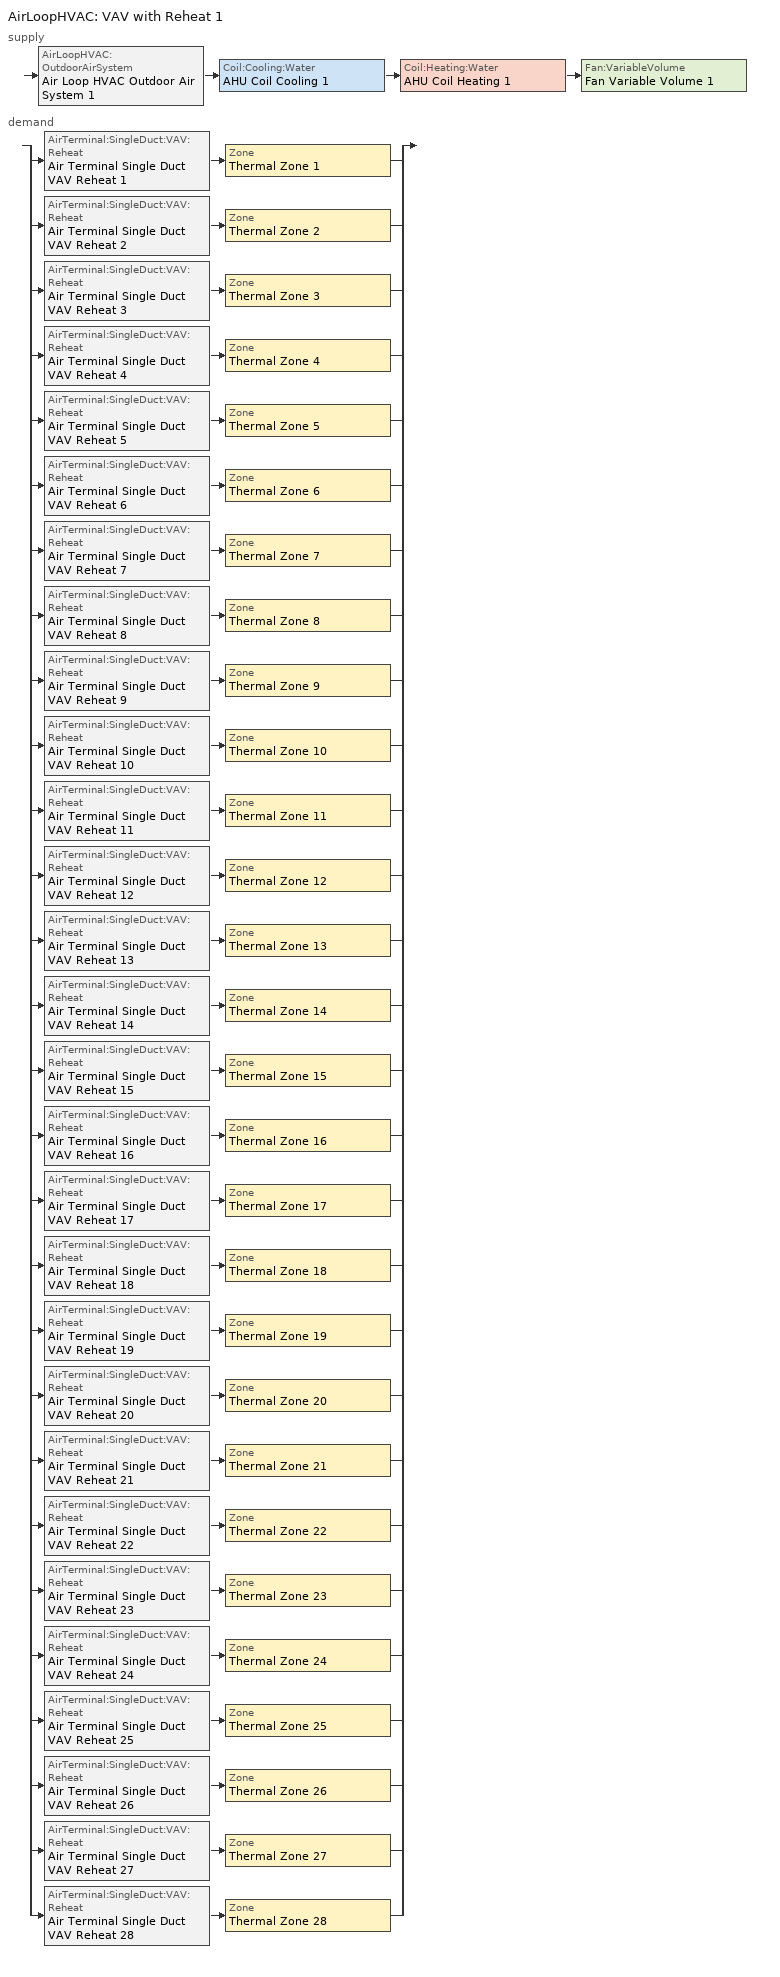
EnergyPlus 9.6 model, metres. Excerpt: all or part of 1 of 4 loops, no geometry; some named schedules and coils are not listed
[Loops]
AirLoopHVAC 'VAV with Reheat 1'
 supply: AirLoopHVAC:OutdoorAirSystem 'Air Loop HVAC Outdoor Air System 1' > Coil:Cooling:Water 'AHU Coil Cooling 1' > Coil:Heating:Water 'AHU Coil Heating 1' > Fan:VariableVolume 'Fan Variable Volume 1'
 demand: split
  | AirTerminal:SingleDuct:VAV:Reheat 'Air Terminal Single Duct VAV Reheat 1' > Zone 'Thermal Zone 1'
  | AirTerminal:SingleDuct:VAV:Reheat 'Air Terminal Single Duct VAV Reheat 2' > Zone 'Thermal Zone 2'
  | AirTerminal:SingleDuct:VAV:Reheat 'Air Terminal Single Duct VAV Reheat 3' > Zone 'Thermal Zone 3'
  | AirTerminal:SingleDuct:VAV:Reheat 'Air Terminal Single Duct VAV Reheat 4' > Zone 'Thermal Zone 4'
  | AirTerminal:SingleDuct:VAV:Reheat 'Air Terminal Single Duct VAV Reheat 5' > Zone 'Thermal Zone 5'
  | AirTerminal:SingleDuct:VAV:Reheat 'Air Terminal Single Duct VAV Reheat 6' > Zone 'Thermal Zone 6'
  | AirTerminal:SingleDuct:VAV:Reheat 'Air Terminal Single Duct VAV Reheat 7' > Zone 'Thermal Zone 7'
  | AirTerminal:SingleDuct:VAV:Reheat 'Air Terminal Single Duct VAV Reheat 8' > Zone 'Thermal Zone 8'
  | AirTerminal:SingleDuct:VAV:Reheat 'Air Terminal Single Duct VAV Reheat 9' > Zone 'Thermal Zone 9'
  | AirTerminal:SingleDuct:VAV:Reheat 'Air Terminal Single Duct VAV Reheat 10' > Zone 'Thermal Zone 10'
  | AirTerminal:SingleDuct:VAV:Reheat 'Air Terminal Single Duct VAV Reheat 11' > Zone 'Thermal Zone 11'
  | AirTerminal:SingleDuct:VAV:Reheat 'Air Terminal Single Duct VAV Reheat 12' > Zone 'Thermal Zone 12'
  | AirTerminal:SingleDuct:VAV:Reheat 'Air Terminal Single Duct VAV Reheat 13' > Zone 'Thermal Zone 13'
  | AirTerminal:SingleDuct:VAV:Reheat 'Air Terminal Single Duct VAV Reheat 14' > Zone 'Thermal Zone 14'
  | AirTerminal:SingleDuct:VAV:Reheat 'Air Terminal Single Duct VAV Reheat 15' > Zone 'Thermal Zone 15'
  | AirTerminal:SingleDuct:VAV:Reheat 'Air Terminal Single Duct VAV Reheat 16' > Zone 'Thermal Zone 16'
  | AirTerminal:SingleDuct:VAV:Reheat 'Air Terminal Single Duct VAV Reheat 17' > Zone 'Thermal Zone 17'
  | AirTerminal:SingleDuct:VAV:Reheat 'Air Terminal Single Duct VAV Reheat 18' > Zone 'Thermal Zone 18'
  | AirTerminal:SingleDuct:VAV:Reheat 'Air Terminal Single Duct VAV Reheat 19' > Zone 'Thermal Zone 19'
  | AirTerminal:SingleDuct:VAV:Reheat 'Air Terminal Single Duct VAV Reheat 20' > Zone 'Thermal Zone 20'
  | AirTerminal:SingleDuct:VAV:Reheat 'Air Terminal Single Duct VAV Reheat 21' > Zone 'Thermal Zone 21'
  | AirTerminal:SingleDuct:VAV:Reheat 'Air Terminal Single Duct VAV Reheat 22' > Zone 'Thermal Zone 22'
  | AirTerminal:SingleDuct:VAV:Reheat 'Air Terminal Single Duct VAV Reheat 23' > Zone 'Thermal Zone 23'
  | AirTerminal:SingleDuct:VAV:Reheat 'Air Terminal Single Duct VAV Reheat 24' > Zone 'Thermal Zone 24'
  | AirTerminal:SingleDuct:VAV:Reheat 'Air Terminal Single Duct VAV Reheat 25' > Zone 'Thermal Zone 25'
  | AirTerminal:SingleDuct:VAV:Reheat 'Air Terminal Single Duct VAV Reheat 26' > Zone 'Thermal Zone 26'
  | AirTerminal:SingleDuct:VAV:Reheat 'Air Terminal Single Duct VAV Reheat 27' > Zone 'Thermal Zone 27'
  | AirTerminal:SingleDuct:VAV:Reheat 'Air Terminal Single Duct VAV Reheat 28' > Zone 'Thermal Zone 28'
[Controller:MechanicalVentilation]
Controller Mechanical Ventilation 1: Availability Schedule=Always On Discrete; Demand Controlled Ventilation=No; System Outdoor Air Method=ZoneSum; Zone or ZoneList Name 1=Thermal Zone 1; Design Specification Outdoor Air Object Name 1=Ventilation 1; Zone or ZoneList Name 2=Thermal Zone 2; Design Specification Outdoor Air Object Name 2=Ventilation 2; Zone or ZoneList Name 3=Thermal Zone 3; Design Specification Outdoor Air Object Name 3=Ventilation 3; Zone or ZoneList Name 4=Thermal Zone 4; Design Specification Outdoor Air Object Name 4=Ventilation 4; Zone or ZoneList Name 5=Thermal Zone 5; Design Specification Outdoor Air Object Name 5=Ventilation 5; Zone or ZoneList Name 6=Thermal Zone 6; Design Specification Outdoor Air Object Name 6=Ventilation 6; Zone or ZoneList Name 7=Thermal Zone 7; Design Specification Outdoor Air Object Name 7=Ventilation 7; Zone or ZoneList Name 8=Thermal Zone 8; Design Specification Outdoor Air Object Name 8=Ventilation 8; Zone or ZoneList Name 9=Thermal Zone 9; Design Specification Outdoor Air Object Name 9=Ventilation 9; Zone or ZoneList Name 10=Thermal Zone 10; Design Specification Outdoor Air Object Name 10=Ventilation 10; Zone or ZoneList Name 11=Thermal Zone 11; Design Specification Outdoor Air Object Name 11=Ventilation 11; Zone or ZoneList Name 12=Thermal Zone 12; Design Specification Outdoor Air Object Name 12=Ventilation 12; Zone or ZoneList Name 13=Thermal Zone 13; Design Specification Outdoor Air Object Name 13=Ventilation 13; Zone or ZoneList Name 14=Thermal Zone 14; Design Specification Outdoor Air Object Name 14=Ventilation 14; Zone or ZoneList Name 15=Thermal Zone 15; Design Specification Outdoor Air Object Name 15=Ventilation 15; Zone or ZoneList Name 16=Thermal Zone 16; Design Specification Outdoor Air Object Name 16=Ventilation 16; Zone or ZoneList Name 17=Thermal Zone 17; Design Specification Outdoor Air Object Name 17=Ventilation 17; Zone or ZoneList Name 18=Thermal Zone 18; Design Specification Outdoor Air Object Name 18=Ventilation 18; Zone or ZoneList Name 19=Thermal Zone 19; Design Specification Outdoor Air Object Name 19=Ventilation 19; Zone or ZoneList Name 20=Thermal Zone 20; Design Specification Outdoor Air Object Name 20=Ventilation 20; Zone or ZoneList Name 21=Thermal Zone 21; Design Specification Outdoor Air Object Name 21=Ventilation 21; Zone or ZoneList Name 22=Thermal Zone 22; Design Specification Outdoor Air Object Name 22=Ventilation 22; Zone or ZoneList Name 23=Thermal Zone 23; Design Specification Outdoor Air Object Name 23=Ventilation 23; Zone or ZoneList Name 24=Thermal Zone 24; Design Specification Outdoor Air Object Name 24=Ventilation 24; Zone or ZoneList Name 25=Thermal Zone 25; Design Specification Outdoor Air Object Name 25=Ventilation 25; Zone or ZoneList Name 26=Thermal Zone 26; Design Specification Outdoor Air Object Name 26=Ventilation 26; Zone or ZoneList Name 27=Thermal Zone 27; Design Specification Outdoor Air Object Name 27=Ventilation 27; Zone or ZoneList Name 28=Thermal Zone 28; Design Specification Outdoor Air Object Name 28=Ventilation 28
[AirLoopHVAC]
VAV with Reheat 1: Design Supply Air Flow Rate m3/s=AutoSize; Design Return Air Flow Fraction of Supply Air Flow=1
[Sizing:System]
VAV with Reheat 1: Type of Load to Size On=Sensible; Design Outdoor Air Flow Rate m3/s=Autosize; Central Heating Maximum System Air Flow Ratio=0.3; Preheat Design Temperature C=7; Preheat Design Humidity Ratio kgWater/kgDryAir=0.008; Precool Design Temperature C=12.8; Precool Design Humidity Ratio kgWater/kgDryAir=0.008; Central Cooling Design Supply Air Temperature C=13; Central Heating Design Supply Air Temperature C=13; Type of Zone Sum to Use=NonCoincident; 100% Outdoor Air in Cooling=Yes; 100% Outdoor Air in Heating=Yes; Central Cooling Design Supply Air Humidity Ratio kgWater/kgDryAir=0.0085; Central Heating Design Supply Air Humidity Ratio kgWater/kgDryAir=0.008; Cooling Supply Air Flow Rate Method=DesignDay; Cooling Supply Air Flow Rate m3/s=0; Cooling Supply Air Flow Rate Per Floor Area m3/s-m2=0.00996765; Cooling Fraction of Autosized Cooling Supply Air Flow Rate=1; Cooling Supply Air Flow Rate Per Unit Cooling Capacity m3/s-W=3.94755e-05; Heating Supply Air Flow Rate Method=DesignDay; Heating Supply Air Flow Rate m3/s=0; Heating Supply Air Flow Rate Per Floor Area m3/s-m2=0.00996765; Heating Fraction of Autosized Heating Supply Air Flow Rate=1; Heating Fraction of Autosized Cooling Supply Air Flow Rate=1; Heating Supply Air Flow Rate Per Unit Heating Capacity m3/s-W=3.15882e-05; System Outdoor Air Method=ZoneSum; Zone Maximum Outdoor Air Fraction dimensionless=1; Cooling Design Capacity Method=CoolingDesignCapacity; Cooling Design Capacity W=Autosize; Cooling Design Capacity Per Floor Area W/m2=234.7; Fraction of Autosized Cooling Design Capacity=1; Heating Design Capacity Method=HeatingDesignCapacity; Heating Design Capacity W=Autosize; Heating Design Capacity Per Floor Area W/m2=157; Fraction of Autosized Heating Design Capacity=1; Central Cooling Capacity Control Method=OnOff; Occupant Diversity=Autosize
[Controller:WaterCoil] Control Variable=Temperature; Actuator Variable=Flow; Controller Convergence Tolerance deltaC=Autosize; Maximum Actuated Flow m3/s=Autosize; Minimum Actuated Flow m3/s=0
Name | Action
Controller Water Coil Cooling 1 | Reverse
Controller Water Coil Heating 1 | Normal
[Controller:OutdoorAir]
Controller Outdoor Air 1: Minimum Outdoor Air Flow Rate m3/s=0; Maximum Outdoor Air Flow Rate m3/s=Autosize; Economizer Control Type=DifferentialEnthalpy; Economizer Control Action Type=ModulateFlow; Economizer Maximum Limit Dry-Bulb Temperature C=28; Economizer Maximum Limit Enthalpy J/kg=64000; Economizer Minimum Limit Dry-Bulb Temperature C=-100; Lockout Type=NoLockout; Minimum Limit Type=FixedMinimum; Mechanical Ventilation Controller=Controller Mechanical Ventilation 1; High Humidity Control=No; Control High Indoor Humidity Based on Outdoor Humidity Ratio=Yes; Heat Recovery Bypass Control Type=BypassWhenWithinEconomizerLimits
[SetpointManager:MixedAir] Control Variable=Temperature
Name | Setpoint Node or NodeList
Node Air Deck Mixed 1 OS Default SPM | Node Air Deck Mixed 1
Node Air Deck Cooling 1 OS Default SPM | Node Air Deck Cooling 1
Node Air Deck Heating 1 OS Default SPM | Node Air Deck Heating 1
[Coil:Cooling:Water]
AHU Coil Cooling 1: Availability Schedule=Always On Discrete; Design Water Flow Rate m3/s=Autosize; Design Air Flow Rate m3/s=Autosize; Design Inlet Water Temperature C=Autosize; Design Inlet Air Temperature C=Autosize; Design Outlet Air Temperature C=Autosize; Design Inlet Air Humidity Ratio kgWater/kgDryAir=Autosize; Design Outlet Air Humidity Ratio kgWater/kgDryAir=Autosize; Type of Analysis=SimpleAnalysis; Heat Exchanger Configuration=CrossFlow
[Coil:Heating:Water]
AHU Coil Heating 1: Availability Schedule=Always On Discrete; U-Factor Times Area Value W/K=Autosize; Maximum Water Flow Rate m3/s=Autosize; Performance Input Method=UFactorTimesAreaAndDesignWaterFlowRate; Rated Capacity W=Autosize; Rated Inlet Water Temperature C=82.2; Rated Inlet Air Temperature C=16.6; Rated Outlet Water Temperature C=71.1; Rated Outlet Air Temperature C=32.2; Rated Ratio for Air and Water Convection=0.5
[Fan:VariableVolume]
Fan Variable Volume 1: Availability Schedule=Always On Discrete; Fan Total Efficiency=0.75; Pressure Rise Pa=900; Maximum Flow Rate m3/s=Autosize; Fan Power Minimum Flow Rate Input Method=FixedFlowRate; Fan Power Minimum Flow Fraction=0; Fan Power Minimum Air Flow Rate m3/s=0; Motor Efficiency=0.93; Motor In Airstream Fraction=1; Fan Power Coefficient 1=0.0407599; Fan Power Coefficient 2=0.088045; Fan Power Coefficient 3=-0.0729261; Fan Power Coefficient 4=0.94374; Fan Power Coefficient 5=0
[SetpointManager:Scheduled]
Setpoint Manager Scheduled Air Duck 1: Control Variable=Temperature; Schedule=Deck_Temperature 1; Setpoint Node or NodeList=Node Air Deck Supply 1
[ZoneControl:Thermostat] Temperature Difference Between Cutout And Setpoint deltaC=0
Name | Zone or ZoneList | Control Type Schedule | Control 1
Thermal Zone 1 Thermostat | Thermal Zone 1 | Thermal Zone 1 Thermostat Schedule | Thermostat Setpoint Dual Setpoint 1
Thermal Zone 2 Thermostat | Thermal Zone 2 | Thermal Zone 2 Thermostat Schedule | Thermostat Setpoint Dual Setpoint 2
Thermal Zone 3 Thermostat | Thermal Zone 3 | Thermal Zone 3 Thermostat Schedule | Thermostat Setpoint Dual Setpoint 3
Thermal Zone 4 Thermostat | Thermal Zone 4 | Thermal Zone 4 Thermostat Schedule | Thermostat Setpoint Dual Setpoint 4
Thermal Zone 5 Thermostat | Thermal Zone 5 | Thermal Zone 5 Thermostat Schedule | Thermostat Setpoint Dual Setpoint 5
Thermal Zone 6 Thermostat | Thermal Zone 6 | Thermal Zone 6 Thermostat Schedule | Thermostat Setpoint Dual Setpoint 6
Thermal Zone 7 Thermostat | Thermal Zone 7 | Thermal Zone 7 Thermostat Schedule | Thermostat Setpoint Dual Setpoint 7
Thermal Zone 8 Thermostat | Thermal Zone 8 | Thermal Zone 8 Thermostat Schedule | Thermostat Setpoint Dual Setpoint 8
Thermal Zone 9 Thermostat | Thermal Zone 9 | Thermal Zone 9 Thermostat Schedule | Thermostat Setpoint Dual Setpoint 9
Thermal Zone 10 Thermostat | Thermal Zone 10 | Thermal Zone 10 Thermostat Schedule | Thermostat Setpoint Dual Setpoint 10
Thermal Zone 11 Thermostat | Thermal Zone 11 | Thermal Zone 11 Thermostat Schedule | Thermostat Setpoint Dual Setpoint 11
Thermal Zone 12 Thermostat | Thermal Zone 12 | Thermal Zone 12 Thermostat Schedule | Thermostat Setpoint Dual Setpoint 12
Thermal Zone 13 Thermostat | Thermal Zone 13 | Thermal Zone 13 Thermostat Schedule | Thermostat Setpoint Dual Setpoint 13
Thermal Zone 14 Thermostat | Thermal Zone 14 | Thermal Zone 14 Thermostat Schedule | Thermostat Setpoint Dual Setpoint 14
Thermal Zone 15 Thermostat | Thermal Zone 15 | Thermal Zone 15 Thermostat Schedule | Thermostat Setpoint Dual Setpoint 15
Thermal Zone 16 Thermostat | Thermal Zone 16 | Thermal Zone 16 Thermostat Schedule | Thermostat Setpoint Dual Setpoint 16
Thermal Zone 17 Thermostat | Thermal Zone 17 | Thermal Zone 17 Thermostat Schedule | Thermostat Setpoint Dual Setpoint 17
Thermal Zone 18 Thermostat | Thermal Zone 18 | Thermal Zone 18 Thermostat Schedule | Thermostat Setpoint Dual Setpoint 18
Thermal Zone 19 Thermostat | Thermal Zone 19 | Thermal Zone 19 Thermostat Schedule | Thermostat Setpoint Dual Setpoint 19
Thermal Zone 20 Thermostat | Thermal Zone 20 | Thermal Zone 20 Thermostat Schedule | Thermostat Setpoint Dual Setpoint 20
Thermal Zone 21 Thermostat | Thermal Zone 21 | Thermal Zone 21 Thermostat Schedule | Thermostat Setpoint Dual Setpoint 21
Thermal Zone 22 Thermostat | Thermal Zone 22 | Thermal Zone 22 Thermostat Schedule | Thermostat Setpoint Dual Setpoint 22
Thermal Zone 23 Thermostat | Thermal Zone 23 | Thermal Zone 23 Thermostat Schedule | Thermostat Setpoint Dual Setpoint 23
Thermal Zone 24 Thermostat | Thermal Zone 24 | Thermal Zone 24 Thermostat Schedule | Thermostat Setpoint Dual Setpoint 24
Thermal Zone 25 Thermostat | Thermal Zone 25 | Thermal Zone 25 Thermostat Schedule | Thermostat Setpoint Dual Setpoint 25
Thermal Zone 26 Thermostat | Thermal Zone 26 | Thermal Zone 26 Thermostat Schedule | Thermostat Setpoint Dual Setpoint 26
Thermal Zone 27 Thermostat | Thermal Zone 27 | Thermal Zone 27 Thermostat Schedule | Thermostat Setpoint Dual Setpoint 27
Thermal Zone 28 Thermostat | Thermal Zone 28 | Thermal Zone 28 Thermostat Schedule | Thermostat Setpoint Dual Setpoint 28
[ThermostatSetpoint:DualSetpoint]
Name | Heating Setpoint Temperature Schedule | Cooling Setpoint Temperature Schedule
Thermostat Setpoint Dual Setpoint 1 | HtgSetp 1 | ClgSetp 1
Thermostat Setpoint Dual Setpoint 2 | HtgSetp 2 | ClgSetp 2
Thermostat Setpoint Dual Setpoint 3 | HtgSetp 3 | ClgSetp 3
Thermostat Setpoint Dual Setpoint 4 | HtgSetp 4 | ClgSetp 4
Thermostat Setpoint Dual Setpoint 5 | HtgSetp 5 | ClgSetp 5
Thermostat Setpoint Dual Setpoint 6 | HtgSetp 6 | ClgSetp 6
Thermostat Setpoint Dual Setpoint 7 | HtgSetp 7 | ClgSetp 7
Thermostat Setpoint Dual Setpoint 8 | HtgSetp 8 | ClgSetp 8
Thermostat Setpoint Dual Setpoint 9 | HtgSetp 9 | ClgSetp 9
Thermostat Setpoint Dual Setpoint 10 | HtgSetp 10 | ClgSetp 10
Thermostat Setpoint Dual Setpoint 11 | HtgSetp 11 | ClgSetp 11
Thermostat Setpoint Dual Setpoint 12 | HtgSetp 12 | ClgSetp 12
Thermostat Setpoint Dual Setpoint 13 | HtgSetp 13 | ClgSetp 13
Thermostat Setpoint Dual Setpoint 14 | HtgSetp 14 | ClgSetp 14
Thermostat Setpoint Dual Setpoint 15 | HtgSetp 15 | ClgSetp 15
Thermostat Setpoint Dual Setpoint 16 | HtgSetp 16 | ClgSetp 16
Thermostat Setpoint Dual Setpoint 17 | HtgSetp 17 | ClgSetp 17
Thermostat Setpoint Dual Setpoint 18 | HtgSetp 18 | ClgSetp 18
Thermostat Setpoint Dual Setpoint 19 | HtgSetp 19 | ClgSetp 19
Thermostat Setpoint Dual Setpoint 20 | HtgSetp 20 | ClgSetp 20
Thermostat Setpoint Dual Setpoint 21 | HtgSetp 21 | ClgSetp 21
Thermostat Setpoint Dual Setpoint 22 | HtgSetp 22 | ClgSetp 22
Thermostat Setpoint Dual Setpoint 23 | HtgSetp 23 | ClgSetp 23
Thermostat Setpoint Dual Setpoint 24 | HtgSetp 24 | ClgSetp 24
Thermostat Setpoint Dual Setpoint 25 | HtgSetp 25 | ClgSetp 25
Thermostat Setpoint Dual Setpoint 26 | HtgSetp 26 | ClgSetp 26
Thermostat Setpoint Dual Setpoint 27 | HtgSetp 27 | ClgSetp 27
Thermostat Setpoint Dual Setpoint 28 | HtgSetp 28 | ClgSetp 28
[AirTerminal:SingleDuct:VAV:Reheat] Availability Schedule=Always On Discrete; Maximum Air Flow Rate m3/s=Autosize; Zone Minimum Air Flow Input Method=Constant; Constant Minimum Air Flow Fraction=0.3; Fixed Minimum Air Flow Rate m3/s=0; Maximum Hot Water or Steam Flow Rate m3/s=Autosize; Minimum Hot Water or Steam Flow Rate m3/s=0; Convergence Tolerance=0.001; Damper Heating Action=Normal; Maximum Flow per Zone Floor Area During Reheat m3/s-m2=Autocalculate; Maximum Flow Fraction During Reheat=Autocalculate; Maximum Reheat Air Temperature C=35
Name | Reheat Coil
Air Terminal Single Duct VAV Reheat 1 | Coil Heating Water 1
Air Terminal Single Duct VAV Reheat 2 | Coil Heating Water 2
Air Terminal Single Duct VAV Reheat 3 | Coil Heating Water 3
Air Terminal Single Duct VAV Reheat 4 | Coil Heating Water 4
Air Terminal Single Duct VAV Reheat 5 | Coil Heating Water 5
Air Terminal Single Duct VAV Reheat 6 | Coil Heating Water 6
Air Terminal Single Duct VAV Reheat 7 | Coil Heating Water 7
Air Terminal Single Duct VAV Reheat 8 | Coil Heating Water 8
Air Terminal Single Duct VAV Reheat 9 | Coil Heating Water 9
Air Terminal Single Duct VAV Reheat 10 | Coil Heating Water 10
Air Terminal Single Duct VAV Reheat 11 | Coil Heating Water 11
Air Terminal Single Duct VAV Reheat 12 | Coil Heating Water 12
Air Terminal Single Duct VAV Reheat 13 | Coil Heating Water 13
Air Terminal Single Duct VAV Reheat 14 | Coil Heating Water 14
Air Terminal Single Duct VAV Reheat 15 | Coil Heating Water 15
Air Terminal Single Duct VAV Reheat 16 | Coil Heating Water 16
Air Terminal Single Duct VAV Reheat 17 | Coil Heating Water 17
Air Terminal Single Duct VAV Reheat 18 | Coil Heating Water 18
Air Terminal Single Duct VAV Reheat 19 | Coil Heating Water 19
Air Terminal Single Duct VAV Reheat 20 | Coil Heating Water 20
Air Terminal Single Duct VAV Reheat 21 | Coil Heating Water 21
Air Terminal Single Duct VAV Reheat 22 | Coil Heating Water 22
Air Terminal Single Duct VAV Reheat 23 | Coil Heating Water 23
Air Terminal Single Duct VAV Reheat 24 | Coil Heating Water 24
Air Terminal Single Duct VAV Reheat 25 | Coil Heating Water 25
Air Terminal Single Duct VAV Reheat 26 | Coil Heating Water 26
Air Terminal Single Duct VAV Reheat 27 | Coil Heating Water 27
Air Terminal Single Duct VAV Reheat 28 | Coil Heating Water 28
[Zone equipment]
Thermal Zone 1: Air Terminal Single Duct VAV Reheat 1
Thermal Zone 2: Air Terminal Single Duct VAV Reheat 2
Thermal Zone 3: Air Terminal Single Duct VAV Reheat 3
Thermal Zone 4: Air Terminal Single Duct VAV Reheat 4
Thermal Zone 5: Air Terminal Single Duct VAV Reheat 5
Thermal Zone 6: Air Terminal Single Duct VAV Reheat 6
Thermal Zone 7: Air Terminal Single Duct VAV Reheat 7
Thermal Zone 8: Air Terminal Single Duct VAV Reheat 8
Thermal Zone 9: Air Terminal Single Duct VAV Reheat 9
Thermal Zone 10: Air Terminal Single Duct VAV Reheat 10
Thermal Zone 11: Air Terminal Single Duct VAV Reheat 11
Thermal Zone 12: Air Terminal Single Duct VAV Reheat 12
Thermal Zone 13: Air Terminal Single Duct VAV Reheat 13
Thermal Zone 14: Air Terminal Single Duct VAV Reheat 14
Thermal Zone 15: Air Terminal Single Duct VAV Reheat 15
Thermal Zone 16: Air Terminal Single Duct VAV Reheat 16
Thermal Zone 17: Air Terminal Single Duct VAV Reheat 17
Thermal Zone 18: Air Terminal Single Duct VAV Reheat 18
Thermal Zone 19: Air Terminal Single Duct VAV Reheat 19
Thermal Zone 20: Air Terminal Single Duct VAV Reheat 20
Thermal Zone 21: Air Terminal Single Duct VAV Reheat 21
Thermal Zone 22: Air Terminal Single Duct VAV Reheat 22
Thermal Zone 23: Air Terminal Single Duct VAV Reheat 23
Thermal Zone 24: Air Terminal Single Duct VAV Reheat 24
Thermal Zone 25: Air Terminal Single Duct VAV Reheat 25
Thermal Zone 26: Air Terminal Single Duct VAV Reheat 26
Thermal Zone 27: Air Terminal Single Duct VAV Reheat 27
Thermal Zone 28: Air Terminal Single Duct VAV Reheat 28
[Sizing:Zone] Zone Cooling Design Supply Air Temperature Input Method=SupplyAirTemperature; Zone Cooling Design Supply Air Temperature C=13; Zone Cooling Design Supply Air Temperature Difference deltaC=11.11; Zone Heating Design Supply Air Temperature Input Method=SupplyAirTemperature; Zone Heating Design Supply Air Temperature C=45; Zone Heating Design Supply Air Temperature Difference deltaC=11.11; Zone Cooling Design Supply Air Humidity Ratio kgWater/kgDryAir=0.0085; Zone Heating Design Supply Air Humidity Ratio kgWater/kgDryAir=0.008; Cooling Design Air Flow Method=DesignDay; Cooling Design Air Flow Rate m3/s=0; Cooling Minimum Air Flow per Zone Floor Area m3/s-m2=0.000762; Cooling Minimum Air Flow m3/s=0; Cooling Minimum Air Flow Fraction=0; Heating Design Air Flow Method=DesignDay; Heating Design Air Flow Rate m3/s=0; Heating Maximum Air Flow per Zone Floor Area m3/s-m2=0.002032; Heating Maximum Air Flow m3/s=0.141576; Heating Maximum Air Flow Fraction=0.3; Account for Dedicated Outdoor Air System=No
Name | Design Specification Outdoor Air Object
Thermal Zone 1 | Ventilation 1
Thermal Zone 2 | Ventilation 2
Thermal Zone 3 | Ventilation 3
Thermal Zone 4 | Ventilation 4
Thermal Zone 5 | Ventilation 5
Thermal Zone 6 | Ventilation 6
Thermal Zone 7 | Ventilation 7
Thermal Zone 8 | Ventilation 8
Thermal Zone 9 | Ventilation 9
Thermal Zone 10 | Ventilation 10
Thermal Zone 11 | Ventilation 11
Thermal Zone 12 | Ventilation 12
Thermal Zone 13 | Ventilation 13
Thermal Zone 14 | Ventilation 14
Thermal Zone 15 | Ventilation 15
Thermal Zone 16 | Ventilation 16
Thermal Zone 17 | Ventilation 17
Thermal Zone 18 | Ventilation 18
Thermal Zone 19 | Ventilation 19
Thermal Zone 20 | Ventilation 20
Thermal Zone 21 | Ventilation 21
Thermal Zone 22 | Ventilation 22
Thermal Zone 23 | Ventilation 23
Thermal Zone 24 | Ventilation 24
Thermal Zone 25 | Ventilation 25
Thermal Zone 26 | Ventilation 26
Thermal Zone 27 | Ventilation 27
Thermal Zone 28 | Ventilation 28
[DesignSpecification:OutdoorAir] Outdoor Air Method=Sum; Outdoor Air Flow per Person m3/s-person=0; Outdoor Air Flow per Zone Floor Area m3/s-m2=0; Outdoor Air Flow per Zone m3/s=0; Outdoor Air Flow Air Changes per Hour 1/hr=1.2
Ventilation 1; Ventilation 2; Ventilation 3; Ventilation 4; Ventilation 5; Ventilation 6; Ventilation 7; Ventilation 8; Ventilation 9; Ventilation 10; Ventilation 11; Ventilation 12; Ventilation 13; Ventilation 14; Ventilation 15; Ventilation 16; Ventilation 17; Ventilation 18; Ventilation 19; Ventilation 20; Ventilation 21; Ventilation 22; Ventilation 23; Ventilation 24; Ventilation 25; Ventilation 26; Ventilation 27; Ventilation 28
[Schedule:Day:Interval]
HtgSetp Summer Design Day 1; HtgSetp Summer Design Day 2; HtgSetp Summer Design Day 3; HtgSetp Summer Design Day 4; HtgSetp Summer Design Day 5; HtgSetp Summer Design Day 6; HtgSetp Summer Design Day 7; HtgSetp Summer Design Day 8; HtgSetp Summer Design Day 9; HtgSetp Summer Design Day 10; HtgSetp Summer Design Day 11; HtgSetp Summer Design Day 12; HtgSetp Summer Design Day 13; HtgSetp Summer Design Day 14; HtgSetp Summer Design Day 15; HtgSetp Summer Design Day 16; HtgSetp Summer Design Day 17; HtgSetp Summer Design Day 18: No, 24:00, 15.6
HtgSetp Winter Design Day 1; HtgSetp Winter Design Day 2; HtgSetp Winter Design Day 3; HtgSetp Winter Design Day 4; HtgSetp Winter Design Day 5; HtgSetp Winter Design Day 6; HtgSetp Winter Design Day 7; HtgSetp Winter Design Day 8; HtgSetp Winter Design Day 9; HtgSetp Winter Design Day 10; HtgSetp Winter Design Day 11; HtgSetp Winter Design Day 12; HtgSetp Winter Design Day 13; HtgSetp Winter Design Day 14; HtgSetp Winter Design Day 15; HtgSetp Winter Design Day 16; HtgSetp Winter Design Day 17: No, 24:00, 21
ClgSetp Summer Design Day 1; ClgSetp Summer Design Day 2; ClgSetp Summer Design Day 3; ClgSetp Summer Design Day 4; ClgSetp Summer Design Day 5; ClgSetp Summer Design Day 6; ClgSetp Summer Design Day 7; ClgSetp Summer Design Day 8; ClgSetp Summer Design Day 9; ClgSetp Summer Design Day 10; ClgSetp Summer Design Day 11; ClgSetp Summer Design Day 12; ClgSetp Summer Design Day 13; ClgSetp Summer Design Day 14; ClgSetp Summer Design Day 15; ClgSetp Summer Design Day 16; ClgSetp Summer Design Day 17: No, 06:00, 26.7, 22:00, 24, 24:00, 26.7
ClgSetp Winter Design Day 1; ClgSetp Winter Design Day 2; ClgSetp Winter Design Day 3; ClgSetp Winter Design Day 4; ClgSetp Winter Design Day 5; ClgSetp Winter Design Day 6; ClgSetp Winter Design Day 7; ClgSetp Winter Design Day 8; ClgSetp Winter Design Day 9; ClgSetp Winter Design Day 10; ClgSetp Winter Design Day 11; ClgSetp Winter Design Day 12; ClgSetp Winter Design Day 13; ClgSetp Winter Design Day 14; ClgSetp Winter Design Day 15; ClgSetp Winter Design Day 16; ClgSetp Winter Design Day 17: No, 24:00, 26.7
ClgSetp Default Schedule 1; ClgSetp Default Schedule 2; ClgSetp Default Schedule 3; ClgSetp Default Schedule 4; ClgSetp Default Schedule 5; ClgSetp Default Schedule 6; ClgSetp Default Schedule 7; ClgSetp Default Schedule 8; ClgSetp Default Schedule 9; ClgSetp Default Schedule 10; ClgSetp Default Schedule 11; ClgSetp Default Schedule 12; ClgSetp Default Schedule 13; ClgSetp Default Schedule 14; ClgSetp Default Schedule 15; ClgSetp Default Schedule 16; ClgSetp Default Schedule 17: Temperature 37, No, 01:00, 28, 02:00, 28, 03:00, 28, 04:00, 28, 05:00, 28, 06:00, 28, 07:00, 28, 08:00, 28, 09:00, 24, 10:00, 24, 11:00, 24, 12:00, 24, 13:00, 24, 14:00, 24, 15:00, 24, 16:00, 24, 17:00, 24, 18:00, 24, 19:00, 24, 20:00, 28, 21:00, 28, 22:00, 28, 23:00, 28, 24:00, 28
HtgSetp Default Schedule 1; HtgSetp Default Schedule 2; HtgSetp Default Schedule 3; HtgSetp Default Schedule 4; HtgSetp Default Schedule 5; HtgSetp Default Schedule 6; HtgSetp Default Schedule 7; HtgSetp Default Schedule 8; HtgSetp Default Schedule 9; HtgSetp Default Schedule 10; HtgSetp Default Schedule 11; HtgSetp Default Schedule 12; HtgSetp Default Schedule 13; HtgSetp Default Schedule 14; HtgSetp Default Schedule 15; HtgSetp Default Schedule 16; HtgSetp Default Schedule 17; HtgSetp Default Schedule 18: Temperature 36, No, 01:00, 18, 02:00, 18, 03:00, 18, 04:00, 18, 05:00, 18, 06:00, 18, 07:00, 18, 08:00, 18, 09:00, 21, 10:00, 21, 11:00, 21, 12:00, 21, 13:00, 21, 14:00, 21, 15:00, 21, 16:00, 21, 17:00, 21, 18:00, 21, 19:00, 21, 20:00, 18, 21:00, 18, 22:00, 18, 23:00, 18, 24:00, 18
Deck_Temperature_Default 1; Deck_Temperature_Summer_Design_Day 1; Deck_Temperature_Winter_Design_Day 1: No, 24:00, 13
[Schedule:Week:Daily]
HtgSetp 1 Week Rule - Jan1-Dec31: HtgSetp Default Schedule 1, HtgSetp Default Schedule 1, HtgSetp Default Schedule 1, HtgSetp Default Schedule 1, HtgSetp Default Schedule 1, HtgSetp Default Schedule 1, HtgSetp Default Schedule 1, HtgSetp Default Schedule 1, HtgSetp Summer Design Day 1, HtgSetp Winter Design Day 1, HtgSetp Default Schedule 1, HtgSetp Default Schedule 1
ClgSetp 1 Week Rule - Jan1-Dec31: ClgSetp Default Schedule 1, ClgSetp Default Schedule 1, ClgSetp Default Schedule 1, ClgSetp Default Schedule 1, ClgSetp Default Schedule 1, ClgSetp Default Schedule 1, ClgSetp Default Schedule 1, ClgSetp Default Schedule 1, ClgSetp Summer Design Day 1, ClgSetp Winter Design Day 1, ClgSetp Default Schedule 1, ClgSetp Default Schedule 1
HtgSetp 2 Week Rule - Jan1-Dec31: HtgSetp Default Schedule 2, HtgSetp Default Schedule 2, HtgSetp Default Schedule 2, HtgSetp Default Schedule 2, HtgSetp Default Schedule 2, HtgSetp Default Schedule 2, HtgSetp Default Schedule 2, HtgSetp Default Schedule 2, HtgSetp Summer Design Day 2, HtgSetp Winter Design Day 2, HtgSetp Default Schedule 2, HtgSetp Default Schedule 2
ClgSetp 2 Week Rule - Jan1-Dec31: ClgSetp Default Schedule 2, ClgSetp Default Schedule 2, ClgSetp Default Schedule 2, ClgSetp Default Schedule 2, ClgSetp Default Schedule 2, ClgSetp Default Schedule 2, ClgSetp Default Schedule 2, ClgSetp Default Schedule 2, ClgSetp Summer Design Day 2, ClgSetp Winter Design Day 2, ClgSetp Default Schedule 2, ClgSetp Default Schedule 2
HtgSetp 3 Week Rule - Jan1-Dec31: HtgSetp Default Schedule 3, HtgSetp Default Schedule 3, HtgSetp Default Schedule 3, HtgSetp Default Schedule 3, HtgSetp Default Schedule 3, HtgSetp Default Schedule 3, HtgSetp Default Schedule 3, HtgSetp Default Schedule 3, HtgSetp Summer Design Day 3, HtgSetp Winter Design Day 3, HtgSetp Default Schedule 3, HtgSetp Default Schedule 3
ClgSetp 3 Week Rule - Jan1-Dec31: ClgSetp Default Schedule 3, ClgSetp Default Schedule 3, ClgSetp Default Schedule 3, ClgSetp Default Schedule 3, ClgSetp Default Schedule 3, ClgSetp Default Schedule 3, ClgSetp Default Schedule 3, ClgSetp Default Schedule 3, ClgSetp Summer Design Day 3, ClgSetp Winter Design Day 3, ClgSetp Default Schedule 3, ClgSetp Default Schedule 3
HtgSetp 4 Week Rule - Jan1-Dec31: HtgSetp Default Schedule 4, HtgSetp Default Schedule 4, HtgSetp Default Schedule 4, HtgSetp Default Schedule 4, HtgSetp Default Schedule 4, HtgSetp Default Schedule 4, HtgSetp Default Schedule 4, HtgSetp Default Schedule 4, HtgSetp Summer Design Day 4, HtgSetp Winter Design Day 4, HtgSetp Default Schedule 4, HtgSetp Default Schedule 4
ClgSetp 4 Week Rule - Jan1-Dec31: ClgSetp Default Schedule 4, ClgSetp Default Schedule 4, ClgSetp Default Schedule 4, ClgSetp Default Schedule 4, ClgSetp Default Schedule 4, ClgSetp Default Schedule 4, ClgSetp Default Schedule 4, ClgSetp Default Schedule 4, ClgSetp Summer Design Day 4, ClgSetp Winter Design Day 4, ClgSetp Default Schedule 4, ClgSetp Default Schedule 4
HtgSetp 5 Week Rule - Jan1-Dec31: HtgSetp Default Schedule 5, HtgSetp Default Schedule 5, HtgSetp Default Schedule 5, HtgSetp Default Schedule 5, HtgSetp Default Schedule 5, HtgSetp Default Schedule 5, HtgSetp Default Schedule 5, HtgSetp Default Schedule 5, HtgSetp Summer Design Day 5, HtgSetp Winter Design Day 5, HtgSetp Default Schedule 5, HtgSetp Default Schedule 5
ClgSetp 5 Week Rule - Jan1-Dec31: ClgSetp Default Schedule 5, ClgSetp Default Schedule 5, ClgSetp Default Schedule 5, ClgSetp Default Schedule 5, ClgSetp Default Schedule 5, ClgSetp Default Schedule 5, ClgSetp Default Schedule 5, ClgSetp Default Schedule 5, ClgSetp Summer Design Day 5, ClgSetp Winter Design Day 5, ClgSetp Default Schedule 5, ClgSetp Default Schedule 5
HtgSetp 6 Week Rule - Jan1-Dec31: HtgSetp Default Schedule 6, HtgSetp Default Schedule 6, HtgSetp Default Schedule 6, HtgSetp Default Schedule 6, HtgSetp Default Schedule 6, HtgSetp Default Schedule 6, HtgSetp Default Schedule 6, HtgSetp Default Schedule 6, HtgSetp Summer Design Day 6, HtgSetp Winter Design Day 6, HtgSetp Default Schedule 6, HtgSetp Default Schedule 6
ClgSetp 6 Week Rule - Jan1-Dec31: ClgSetp Default Schedule 6, ClgSetp Default Schedule 6, ClgSetp Default Schedule 6, ClgSetp Default Schedule 6, ClgSetp Default Schedule 6, ClgSetp Default Schedule 6, ClgSetp Default Schedule 6, ClgSetp Default Schedule 6, ClgSetp Summer Design Day 6, ClgSetp Winter Design Day 6, ClgSetp Default Schedule 6, ClgSetp Default Schedule 6
HtgSetp 7 Week Rule - Jan1-Dec31: HtgSetp Default Schedule 7, HtgSetp Default Schedule 7, HtgSetp Default Schedule 7, HtgSetp Default Schedule 7, HtgSetp Default Schedule 7, HtgSetp Default Schedule 7, HtgSetp Default Schedule 7, HtgSetp Default Schedule 7, HtgSetp Summer Design Day 7, HtgSetp Winter Design Day 7, HtgSetp Default Schedule 7, HtgSetp Default Schedule 7
ClgSetp 7 Week Rule - Jan1-Dec31: ClgSetp Default Schedule 7, ClgSetp Default Schedule 7, ClgSetp Default Schedule 7, ClgSetp Default Schedule 7, ClgSetp Default Schedule 7, ClgSetp Default Schedule 7, ClgSetp Default Schedule 7, ClgSetp Default Schedule 7, ClgSetp Summer Design Day 7, ClgSetp Winter Design Day 7, ClgSetp Default Schedule 7, ClgSetp Default Schedule 7
HtgSetp 8 Week Rule - Jan1-Dec31: HtgSetp Default Schedule 8, HtgSetp Default Schedule 8, HtgSetp Default Schedule 8, HtgSetp Default Schedule 8, HtgSetp Default Schedule 8, HtgSetp Default Schedule 8, HtgSetp Default Schedule 8, HtgSetp Default Schedule 8, HtgSetp Summer Design Day 8, HtgSetp Winter Design Day 8, HtgSetp Default Schedule 8, HtgSetp Default Schedule 8
ClgSetp 8 Week Rule - Jan1-Dec31: ClgSetp Default Schedule 8, ClgSetp Default Schedule 8, ClgSetp Default Schedule 8, ClgSetp Default Schedule 8, ClgSetp Default Schedule 8, ClgSetp Default Schedule 8, ClgSetp Default Schedule 8, ClgSetp Default Schedule 8, ClgSetp Summer Design Day 8, ClgSetp Winter Design Day 8, ClgSetp Default Schedule 8, ClgSetp Default Schedule 8
HtgSetp 9 Week Rule - Jan1-Dec31: HtgSetp Default Schedule 9, HtgSetp Default Schedule 9, HtgSetp Default Schedule 9, HtgSetp Default Schedule 9, HtgSetp Default Schedule 9, HtgSetp Default Schedule 9, HtgSetp Default Schedule 9, HtgSetp Default Schedule 9, HtgSetp Summer Design Day 9, HtgSetp Winter Design Day 9, HtgSetp Default Schedule 9, HtgSetp Default Schedule 9
ClgSetp 9 Week Rule - Jan1-Dec31: ClgSetp Default Schedule 9, ClgSetp Default Schedule 9, ClgSetp Default Schedule 9, ClgSetp Default Schedule 9, ClgSetp Default Schedule 9, ClgSetp Default Schedule 9, ClgSetp Default Schedule 9, ClgSetp Default Schedule 9, ClgSetp Summer Design Day 9, ClgSetp Winter Design Day 9, ClgSetp Default Schedule 9, ClgSetp Default Schedule 9
HtgSetp 10 Week Rule - Jan1-Dec31: HtgSetp Default Schedule 10, HtgSetp Default Schedule 10, HtgSetp Default Schedule 10, HtgSetp Default Schedule 10, HtgSetp Default Schedule 10, HtgSetp Default Schedule 10, HtgSetp Default Schedule 10, HtgSetp Default Schedule 10, HtgSetp Summer Design Day 10, HtgSetp Winter Design Day 10, HtgSetp Default Schedule 10, HtgSetp Default Schedule 10
ClgSetp 10 Week Rule - Jan1-Dec31: ClgSetp Default Schedule 10, ClgSetp Default Schedule 10, ClgSetp Default Schedule 10, ClgSetp Default Schedule 10, ClgSetp Default Schedule 10, ClgSetp Default Schedule 10, ClgSetp Default Schedule 10, ClgSetp Default Schedule 10, ClgSetp Summer Design Day 10, ClgSetp Winter Design Day 10, ClgSetp Default Schedule 10, ClgSetp Default Schedule 10
HtgSetp 11 Week Rule - Jan1-Dec31: HtgSetp Default Schedule 11, HtgSetp Default Schedule 11, HtgSetp Default Schedule 11, HtgSetp Default Schedule 11, HtgSetp Default Schedule 11, HtgSetp Default Schedule 11, HtgSetp Default Schedule 11, HtgSetp Default Schedule 11, HtgSetp Summer Design Day 11, HtgSetp Winter Design Day 11, HtgSetp Default Schedule 11, HtgSetp Default Schedule 11
ClgSetp 11 Week Rule - Jan1-Dec31: ClgSetp Default Schedule 11, ClgSetp Default Schedule 11, ClgSetp Default Schedule 11, ClgSetp Default Schedule 11, ClgSetp Default Schedule 11, ClgSetp Default Schedule 11, ClgSetp Default Schedule 11, ClgSetp Default Schedule 11, ClgSetp Summer Design Day 11, ClgSetp Winter Design Day 11, ClgSetp Default Schedule 11, ClgSetp Default Schedule 11
HtgSetp 12 Week Rule - Jan1-Dec31: HtgSetp Default Schedule 12, HtgSetp Default Schedule 12, HtgSetp Default Schedule 12, HtgSetp Default Schedule 12, HtgSetp Default Schedule 12, HtgSetp Default Schedule 12, HtgSetp Default Schedule 12, HtgSetp Default Schedule 12, HtgSetp Summer Design Day 12, HtgSetp Winter Design Day 12, HtgSetp Default Schedule 12, HtgSetp Default Schedule 12
ClgSetp 12 Week Rule - Jan1-Dec31: ClgSetp Default Schedule 12, ClgSetp Default Schedule 12, ClgSetp Default Schedule 12, ClgSetp Default Schedule 12, ClgSetp Default Schedule 12, ClgSetp Default Schedule 12, ClgSetp Default Schedule 12, ClgSetp Default Schedule 12, ClgSetp Summer Design Day 12, ClgSetp Winter Design Day 12, ClgSetp Default Schedule 12, ClgSetp Default Schedule 12
HtgSetp 13 Week Rule - Jan1-Dec31: HtgSetp Default Schedule 13, HtgSetp Default Schedule 13, HtgSetp Default Schedule 13, HtgSetp Default Schedule 13, HtgSetp Default Schedule 13, HtgSetp Default Schedule 13, HtgSetp Default Schedule 13, HtgSetp Default Schedule 13, HtgSetp Summer Design Day 13, HtgSetp Winter Design Day 13, HtgSetp Default Schedule 13, HtgSetp Default Schedule 13
ClgSetp 13 Week Rule - Jan1-Dec31: ClgSetp Default Schedule 13, ClgSetp Default Schedule 13, ClgSetp Default Schedule 13, ClgSetp Default Schedule 13, ClgSetp Default Schedule 13, ClgSetp Default Schedule 13, ClgSetp Default Schedule 13, ClgSetp Default Schedule 13, ClgSetp Summer Design Day 13, ClgSetp Winter Design Day 13, ClgSetp Default Schedule 13, ClgSetp Default Schedule 13
HtgSetp 14 Week Rule - Jan1-Dec31: HtgSetp Default Schedule 14, HtgSetp Default Schedule 14, HtgSetp Default Schedule 14, HtgSetp Default Schedule 14, HtgSetp Default Schedule 14, HtgSetp Default Schedule 14, HtgSetp Default Schedule 14, HtgSetp Default Schedule 14, HtgSetp Summer Design Day 14, HtgSetp Winter Design Day 14, HtgSetp Default Schedule 14, HtgSetp Default Schedule 14
ClgSetp 14 Week Rule - Jan1-Dec31: ClgSetp Default Schedule 14, ClgSetp Default Schedule 14, ClgSetp Default Schedule 14, ClgSetp Default Schedule 14, ClgSetp Default Schedule 14, ClgSetp Default Schedule 14, ClgSetp Default Schedule 14, ClgSetp Default Schedule 14, ClgSetp Summer Design Day 14, ClgSetp Winter Design Day 14, ClgSetp Default Schedule 14, ClgSetp Default Schedule 14
HtgSetp 15 Week Rule - Jan1-Dec31: HtgSetp Default Schedule 15, HtgSetp Default Schedule 15, HtgSetp Default Schedule 15, HtgSetp Default Schedule 15, HtgSetp Default Schedule 15, HtgSetp Default Schedule 15, HtgSetp Default Schedule 15, HtgSetp Default Schedule 15, HtgSetp Summer Design Day 15, HtgSetp Winter Design Day 15, HtgSetp Default Schedule 15, HtgSetp Default Schedule 15
ClgSetp 15 Week Rule - Jan1-Dec31: ClgSetp Default Schedule 15, ClgSetp Default Schedule 15, ClgSetp Default Schedule 15, ClgSetp Default Schedule 15, ClgSetp Default Schedule 15, ClgSetp Default Schedule 15, ClgSetp Default Schedule 15, ClgSetp Default Schedule 15, ClgSetp Summer Design Day 15, ClgSetp Winter Design Day 15, ClgSetp Default Schedule 15, ClgSetp Default Schedule 15
HtgSetp 16 Week Rule - Jan1-Dec31: HtgSetp Default Schedule 16, HtgSetp Default Schedule 16, HtgSetp Default Schedule 16, HtgSetp Default Schedule 16, HtgSetp Default Schedule 16, HtgSetp Default Schedule 16, HtgSetp Default Schedule 16, HtgSetp Default Schedule 16, HtgSetp Summer Design Day 16, HtgSetp Winter Design Day 16, HtgSetp Default Schedule 16, HtgSetp Default Schedule 16
ClgSetp 16 Week Rule - Jan1-Dec31: ClgSetp Default Schedule 16, ClgSetp Default Schedule 16, ClgSetp Default Schedule 16, ClgSetp Default Schedule 16, ClgSetp Default Schedule 16, ClgSetp Default Schedule 16, ClgSetp Default Schedule 16, ClgSetp Default Schedule 16, ClgSetp Summer Design Day 16, ClgSetp Winter Design Day 16, ClgSetp Default Schedule 16, ClgSetp Default Schedule 16
HtgSetp 17 Week Rule - Jan1-Dec31: HtgSetp Default Schedule 17, HtgSetp Default Schedule 17, HtgSetp Default Schedule 17, HtgSetp Default Schedule 17, HtgSetp Default Schedule 17, HtgSetp Default Schedule 17, HtgSetp Default Schedule 17, HtgSetp Default Schedule 17, HtgSetp Summer Design Day 17, HtgSetp Winter Design Day 17, HtgSetp Default Schedule 17, HtgSetp Default Schedule 17
ClgSetp 17 Week Rule - Jan1-Dec31: ClgSetp Default Schedule 17, ClgSetp Default Schedule 17, ClgSetp Default Schedule 17, ClgSetp Default Schedule 17, ClgSetp Default Schedule 17, ClgSetp Default Schedule 17, ClgSetp Default Schedule 17, ClgSetp Default Schedule 17, ClgSetp Summer Design Day 17, ClgSetp Winter Design Day 17, ClgSetp Default Schedule 17, ClgSetp Default Schedule 17
HtgSetp 18 Week Rule - Jan1-Dec31: HtgSetp Default Schedule 18, HtgSetp Default Schedule 18, HtgSetp Default Schedule 18, HtgSetp Default Schedule 18, HtgSetp Default Schedule 18, HtgSetp Default Schedule 18, HtgSetp Default Schedule 18, HtgSetp Default Schedule 18, HtgSetp Summer Design Day 18, HtgSetp Winter Design Day 18, HtgSetp Default Schedule 18, HtgSetp Default Schedule 18
ClgSetp 18 Week Rule - Jan1-Dec31: ClgSetp Default Schedule 18, ClgSetp Default Schedule 18, ClgSetp Default Schedule 18, ClgSetp Default Schedule 18, ClgSetp Default Schedule 18, ClgSetp Default Schedule 18, ClgSetp Default Schedule 18, ClgSetp Default Schedule 18, ClgSetp Summer Design Day 18, ClgSetp Winter Design Day 18, ClgSetp Default Schedule 18, ClgSetp Default Schedule 18
HtgSetp 19 Week Rule - Jan1-Dec31: HtgSetp Default Schedule 19, HtgSetp Default Schedule 19, HtgSetp Default Schedule 19, HtgSetp Default Schedule 19, HtgSetp Default Schedule 19, HtgSetp Default Schedule 19, HtgSetp Default Schedule 19, HtgSetp Default Schedule 19, HtgSetp Summer Design Day 19, HtgSetp Winter Design Day 19, HtgSetp Default Schedule 19, HtgSetp Default Schedule 19
ClgSetp 19 Week Rule - Jan1-Dec31: ClgSetp Default Schedule 19, ClgSetp Default Schedule 19, ClgSetp Default Schedule 19, ClgSetp Default Schedule 19, ClgSetp Default Schedule 19, ClgSetp Default Schedule 19, ClgSetp Default Schedule 19, ClgSetp Default Schedule 19, ClgSetp Summer Design Day 19, ClgSetp Winter Design Day 19, ClgSetp Default Schedule 19, ClgSetp Default Schedule 19
HtgSetp 20 Week Rule - Jan1-Dec31: HtgSetp Default Schedule 20, HtgSetp Default Schedule 20, HtgSetp Default Schedule 20, HtgSetp Default Schedule 20, HtgSetp Default Schedule 20, HtgSetp Default Schedule 20, HtgSetp Default Schedule 20, HtgSetp Default Schedule 20, HtgSetp Summer Design Day 20, HtgSetp Winter Design Day 20, HtgSetp Default Schedule 20, HtgSetp Default Schedule 20
ClgSetp 20 Week Rule - Jan1-Dec31: ClgSetp Default Schedule 20, ClgSetp Default Schedule 20, ClgSetp Default Schedule 20, ClgSetp Default Schedule 20, ClgSetp Default Schedule 20, ClgSetp Default Schedule 20, ClgSetp Default Schedule 20, ClgSetp Default Schedule 20, ClgSetp Summer Design Day 20, ClgSetp Winter Design Day 20, ClgSetp Default Schedule 20, ClgSetp Default Schedule 20
HtgSetp 21 Week Rule - Jan1-Dec31: HtgSetp Default Schedule 21, HtgSetp Default Schedule 21, HtgSetp Default Schedule 21, HtgSetp Default Schedule 21, HtgSetp Default Schedule 21, HtgSetp Default Schedule 21, HtgSetp Default Schedule 21, HtgSetp Default Schedule 21, HtgSetp Summer Design Day 21, HtgSetp Winter Design Day 21, HtgSetp Default Schedule 21, HtgSetp Default Schedule 21
ClgSetp 21 Week Rule - Jan1-Dec31: ClgSetp Default Schedule 21, ClgSetp Default Schedule 21, ClgSetp Default Schedule 21, ClgSetp Default Schedule 21, ClgSetp Default Schedule 21, ClgSetp Default Schedule 21, ClgSetp Default Schedule 21, ClgSetp Default Schedule 21, ClgSetp Summer Design Day 21, ClgSetp Winter Design Day 21, ClgSetp Default Schedule 21, ClgSetp Default Schedule 21
HtgSetp 22 Week Rule - Jan1-Dec31: HtgSetp Default Schedule 22, HtgSetp Default Schedule 22, HtgSetp Default Schedule 22, HtgSetp Default Schedule 22, HtgSetp Default Schedule 22, HtgSetp Default Schedule 22, HtgSetp Default Schedule 22, HtgSetp Default Schedule 22, HtgSetp Summer Design Day 22, HtgSetp Winter Design Day 22, HtgSetp Default Schedule 22, HtgSetp Default Schedule 22
ClgSetp 22 Week Rule - Jan1-Dec31: ClgSetp Default Schedule 22, ClgSetp Default Schedule 22, ClgSetp Default Schedule 22, ClgSetp Default Schedule 22, ClgSetp Default Schedule 22, ClgSetp Default Schedule 22, ClgSetp Default Schedule 22, ClgSetp Default Schedule 22, ClgSetp Summer Design Day 22, ClgSetp Winter Design Day 22, ClgSetp Default Schedule 22, ClgSetp Default Schedule 22
HtgSetp 23 Week Rule - Jan1-Dec31: HtgSetp Default Schedule 23, HtgSetp Default Schedule 23, HtgSetp Default Schedule 23, HtgSetp Default Schedule 23, HtgSetp Default Schedule 23, HtgSetp Default Schedule 23, HtgSetp Default Schedule 23, HtgSetp Default Schedule 23, HtgSetp Summer Design Day 23, HtgSetp Winter Design Day 23, HtgSetp Default Schedule 23, HtgSetp Default Schedule 23
ClgSetp 23 Week Rule - Jan1-Dec31: ClgSetp Default Schedule 23, ClgSetp Default Schedule 23, ClgSetp Default Schedule 23, ClgSetp Default Schedule 23, ClgSetp Default Schedule 23, ClgSetp Default Schedule 23, ClgSetp Default Schedule 23, ClgSetp Default Schedule 23, ClgSetp Summer Design Day 23, ClgSetp Winter Design Day 23, ClgSetp Default Schedule 23, ClgSetp Default Schedule 23
HtgSetp 24 Week Rule - Jan1-Dec31: HtgSetp Default Schedule 24, HtgSetp Default Schedule 24, HtgSetp Default Schedule 24, HtgSetp Default Schedule 24, HtgSetp Default Schedule 24, HtgSetp Default Schedule 24, HtgSetp Default Schedule 24, HtgSetp Default Schedule 24, HtgSetp Summer Design Day 24, HtgSetp Winter Design Day 24, HtgSetp Default Schedule 24, HtgSetp Default Schedule 24
ClgSetp 24 Week Rule - Jan1-Dec31: ClgSetp Default Schedule 24, ClgSetp Default Schedule 24, ClgSetp Default Schedule 24, ClgSetp Default Schedule 24, ClgSetp Default Schedule 24, ClgSetp Default Schedule 24, ClgSetp Default Schedule 24, ClgSetp Default Schedule 24, ClgSetp Summer Design Day 24, ClgSetp Winter Design Day 24, ClgSetp Default Schedule 24, ClgSetp Default Schedule 24
HtgSetp 25 Week Rule - Jan1-Dec31: HtgSetp Default Schedule 25, HtgSetp Default Schedule 25, HtgSetp Default Schedule 25, HtgSetp Default Schedule 25, HtgSetp Default Schedule 25, HtgSetp Default Schedule 25, HtgSetp Default Schedule 25, HtgSetp Default Schedule 25, HtgSetp Summer Design Day 25, HtgSetp Winter Design Day 25, HtgSetp Default Schedule 25, HtgSetp Default Schedule 25
ClgSetp 25 Week Rule - Jan1-Dec31: ClgSetp Default Schedule 25, ClgSetp Default Schedule 25, ClgSetp Default Schedule 25, ClgSetp Default Schedule 25, ClgSetp Default Schedule 25, ClgSetp Default Schedule 25, ClgSetp Default Schedule 25, ClgSetp Default Schedule 25, ClgSetp Summer Design Day 25, ClgSetp Winter Design Day 25, ClgSetp Default Schedule 25, ClgSetp Default Schedule 25
HtgSetp 26 Week Rule - Jan1-Dec31: HtgSetp Default Schedule 26, HtgSetp Default Schedule 26, HtgSetp Default Schedule 26, HtgSetp Default Schedule 26, HtgSetp Default Schedule 26, HtgSetp Default Schedule 26, HtgSetp Default Schedule 26, HtgSetp Default Schedule 26, HtgSetp Summer Design Day 26, HtgSetp Winter Design Day 26, HtgSetp Default Schedule 26, HtgSetp Default Schedule 26
ClgSetp 26 Week Rule - Jan1-Dec31: ClgSetp Default Schedule 26, ClgSetp Default Schedule 26, ClgSetp Default Schedule 26, ClgSetp Default Schedule 26, ClgSetp Default Schedule 26, ClgSetp Default Schedule 26, ClgSetp Default Schedule 26, ClgSetp Default Schedule 26, ClgSetp Summer Design Day 26, ClgSetp Winter Design Day 26, ClgSetp Default Schedule 26, ClgSetp Default Schedule 26
HtgSetp 27 Week Rule - Jan1-Dec31: HtgSetp Default Schedule 27, HtgSetp Default Schedule 27, HtgSetp Default Schedule 27, HtgSetp Default Schedule 27, HtgSetp Default Schedule 27, HtgSetp Default Schedule 27, HtgSetp Default Schedule 27, HtgSetp Default Schedule 27, HtgSetp Summer Design Day 27, HtgSetp Winter Design Day 27, HtgSetp Default Schedule 27, HtgSetp Default Schedule 27
ClgSetp 27 Week Rule - Jan1-Dec31: ClgSetp Default Schedule 27, ClgSetp Default Schedule 27, ClgSetp Default Schedule 27, ClgSetp Default Schedule 27, ClgSetp Default Schedule 27, ClgSetp Default Schedule 27, ClgSetp Default Schedule 27, ClgSetp Default Schedule 27, ClgSetp Summer Design Day 27, ClgSetp Winter Design Day 27, ClgSetp Default Schedule 27, ClgSetp Default Schedule 27
HtgSetp 28 Week Rule - Jan1-Dec31: HtgSetp Default Schedule 28, HtgSetp Default Schedule 28, HtgSetp Default Schedule 28, HtgSetp Default Schedule 28, HtgSetp Default Schedule 28, HtgSetp Default Schedule 28, HtgSetp Default Schedule 28, HtgSetp Default Schedule 28, HtgSetp Summer Design Day 28, HtgSetp Winter Design Day 28, HtgSetp Default Schedule 28, HtgSetp Default Schedule 28
ClgSetp 28 Week Rule - Jan1-Dec31: ClgSetp Default Schedule 28, ClgSetp Default Schedule 28, ClgSetp Default Schedule 28, ClgSetp Default Schedule 28, ClgSetp Default Schedule 28, ClgSetp Default Schedule 28, ClgSetp Default Schedule 28, ClgSetp Default Schedule 28, ClgSetp Summer Design Day 28, ClgSetp Winter Design Day 28, ClgSetp Default Schedule 28, ClgSetp Default Schedule 28
Deck_Temperature 1 Week Rule - Jan1-Dec31: Deck_Temperature_Default 1, Deck_Temperature_Default 1, Deck_Temperature_Default 1, Deck_Temperature_Default 1, Deck_Temperature_Default 1, Deck_Temperature_Default 1, Deck_Temperature_Default 1, Deck_Temperature_Default 1, Deck_Temperature_Summer_Design_Day 1, Deck_Temperature_Winter_Design_Day 1, Deck_Temperature_Default 1, Deck_Temperature_Default 1
[Schedule:Year]
HtgSetp 1: HtgSetp 1 Week Rule - Jan1-Dec31, 1, 1, 12, 31
ClgSetp 1: ClgSetp 1 Week Rule - Jan1-Dec31, 1, 1, 12, 31
HtgSetp 2: HtgSetp 2 Week Rule - Jan1-Dec31, 1, 1, 12, 31
ClgSetp 2: ClgSetp 2 Week Rule - Jan1-Dec31, 1, 1, 12, 31
HtgSetp 3: HtgSetp 3 Week Rule - Jan1-Dec31, 1, 1, 12, 31
ClgSetp 3: ClgSetp 3 Week Rule - Jan1-Dec31, 1, 1, 12, 31
HtgSetp 4: HtgSetp 4 Week Rule - Jan1-Dec31, 1, 1, 12, 31
ClgSetp 4: ClgSetp 4 Week Rule - Jan1-Dec31, 1, 1, 12, 31
HtgSetp 5: HtgSetp 5 Week Rule - Jan1-Dec31, 1, 1, 12, 31
ClgSetp 5: ClgSetp 5 Week Rule - Jan1-Dec31, 1, 1, 12, 31
HtgSetp 6: HtgSetp 6 Week Rule - Jan1-Dec31, 1, 1, 12, 31
ClgSetp 6: ClgSetp 6 Week Rule - Jan1-Dec31, 1, 1, 12, 31
HtgSetp 7: HtgSetp 7 Week Rule - Jan1-Dec31, 1, 1, 12, 31
ClgSetp 7: ClgSetp 7 Week Rule - Jan1-Dec31, 1, 1, 12, 31
HtgSetp 8: HtgSetp 8 Week Rule - Jan1-Dec31, 1, 1, 12, 31
ClgSetp 8: ClgSetp 8 Week Rule - Jan1-Dec31, 1, 1, 12, 31
HtgSetp 9: HtgSetp 9 Week Rule - Jan1-Dec31, 1, 1, 12, 31
ClgSetp 9: ClgSetp 9 Week Rule - Jan1-Dec31, 1, 1, 12, 31
HtgSetp 10: HtgSetp 10 Week Rule - Jan1-Dec31, 1, 1, 12, 31
ClgSetp 10: ClgSetp 10 Week Rule - Jan1-Dec31, 1, 1, 12, 31
HtgSetp 11: HtgSetp 11 Week Rule - Jan1-Dec31, 1, 1, 12, 31
ClgSetp 11: ClgSetp 11 Week Rule - Jan1-Dec31, 1, 1, 12, 31
HtgSetp 12: HtgSetp 12 Week Rule - Jan1-Dec31, 1, 1, 12, 31
ClgSetp 12: ClgSetp 12 Week Rule - Jan1-Dec31, 1, 1, 12, 31
HtgSetp 13: HtgSetp 13 Week Rule - Jan1-Dec31, 1, 1, 12, 31
ClgSetp 13: ClgSetp 13 Week Rule - Jan1-Dec31, 1, 1, 12, 31
HtgSetp 14: HtgSetp 14 Week Rule - Jan1-Dec31, 1, 1, 12, 31
ClgSetp 14: ClgSetp 14 Week Rule - Jan1-Dec31, 1, 1, 12, 31
HtgSetp 15: HtgSetp 15 Week Rule - Jan1-Dec31, 1, 1, 12, 31
ClgSetp 15: ClgSetp 15 Week Rule - Jan1-Dec31, 1, 1, 12, 31
HtgSetp 16: HtgSetp 16 Week Rule - Jan1-Dec31, 1, 1, 12, 31
ClgSetp 16: ClgSetp 16 Week Rule - Jan1-Dec31, 1, 1, 12, 31
HtgSetp 17: HtgSetp 17 Week Rule - Jan1-Dec31, 1, 1, 12, 31
ClgSetp 17: ClgSetp 17 Week Rule - Jan1-Dec31, 1, 1, 12, 31
HtgSetp 18: HtgSetp 18 Week Rule - Jan1-Dec31, 1, 1, 12, 31
ClgSetp 18: ClgSetp 18 Week Rule - Jan1-Dec31, 1, 1, 12, 31
HtgSetp 19: HtgSetp 19 Week Rule - Jan1-Dec31, 1, 1, 12, 31
ClgSetp 19: ClgSetp 19 Week Rule - Jan1-Dec31, 1, 1, 12, 31
HtgSetp 20: HtgSetp 20 Week Rule - Jan1-Dec31, 1, 1, 12, 31
ClgSetp 20: ClgSetp 20 Week Rule - Jan1-Dec31, 1, 1, 12, 31
HtgSetp 21: HtgSetp 21 Week Rule - Jan1-Dec31, 1, 1, 12, 31
ClgSetp 21: ClgSetp 21 Week Rule - Jan1-Dec31, 1, 1, 12, 31
HtgSetp 22: HtgSetp 22 Week Rule - Jan1-Dec31, 1, 1, 12, 31
ClgSetp 22: ClgSetp 22 Week Rule - Jan1-Dec31, 1, 1, 12, 31
HtgSetp 23: HtgSetp 23 Week Rule - Jan1-Dec31, 1, 1, 12, 31
ClgSetp 23: ClgSetp 23 Week Rule - Jan1-Dec31, 1, 1, 12, 31
HtgSetp 24: HtgSetp 24 Week Rule - Jan1-Dec31, 1, 1, 12, 31
ClgSetp 24: ClgSetp 24 Week Rule - Jan1-Dec31, 1, 1, 12, 31
HtgSetp 25: HtgSetp 25 Week Rule - Jan1-Dec31, 1, 1, 12, 31
ClgSetp 25: ClgSetp 25 Week Rule - Jan1-Dec31, 1, 1, 12, 31
HtgSetp 26: HtgSetp 26 Week Rule - Jan1-Dec31, 1, 1, 12, 31
ClgSetp 26: ClgSetp 26 Week Rule - Jan1-Dec31, 1, 1, 12, 31
HtgSetp 27: HtgSetp 27 Week Rule - Jan1-Dec31, 1, 1, 12, 31
ClgSetp 27: ClgSetp 27 Week Rule - Jan1-Dec31, 1, 1, 12, 31
HtgSetp 28: HtgSetp 28 Week Rule - Jan1-Dec31, 1, 1, 12, 31
ClgSetp 28: ClgSetp 28 Week Rule - Jan1-Dec31, 1, 1, 12, 31
Deck_Temperature 1: Deck_Temperature 1 Week Rule - Jan1-Dec31, 1, 1, 12, 31
[Schedule:Compact]
Thermal Zone 1 Thermostat Schedule; Thermal Zone 2 Thermostat Schedule; Thermal Zone 3 Thermostat Schedule; Thermal Zone 4 Thermostat Schedule; Thermal Zone 5 Thermostat Schedule; Thermal Zone 6 Thermostat Schedule; Thermal Zone 7 Thermostat Schedule; Thermal Zone 8 Thermostat Schedule; Thermal Zone 9 Thermostat Schedule; Thermal Zone 10 Thermostat Schedule; Thermal Zone 11 Thermostat Schedule; Thermal Zone 12 Thermostat Schedule; Thermal Zone 13 Thermostat Schedule; Thermal Zone 14 Thermostat Schedule; Thermal Zone 15 Thermostat Schedule; Thermal Zone 16 Thermostat Schedule; Thermal Zone 17 Thermostat Schedule; Thermal Zone 18 Thermostat Schedule; Thermal Zone 19 Thermostat Schedule; Thermal Zone 20 Thermostat Schedule; Thermal Zone 21 Thermostat Schedule; Thermal Zone 22 Thermostat Schedule; Thermal Zone 23 Thermostat Schedule; Thermal Zone 24 Thermostat Schedule; Thermal Zone 25 Thermostat Schedule; Thermal Zone 26 Thermostat Schedule; Thermal Zone 27 Thermostat Schedule; Thermal Zone 28 Thermostat Schedule: Through: 12/31, For: AllDays, Until: 24:00, 4
